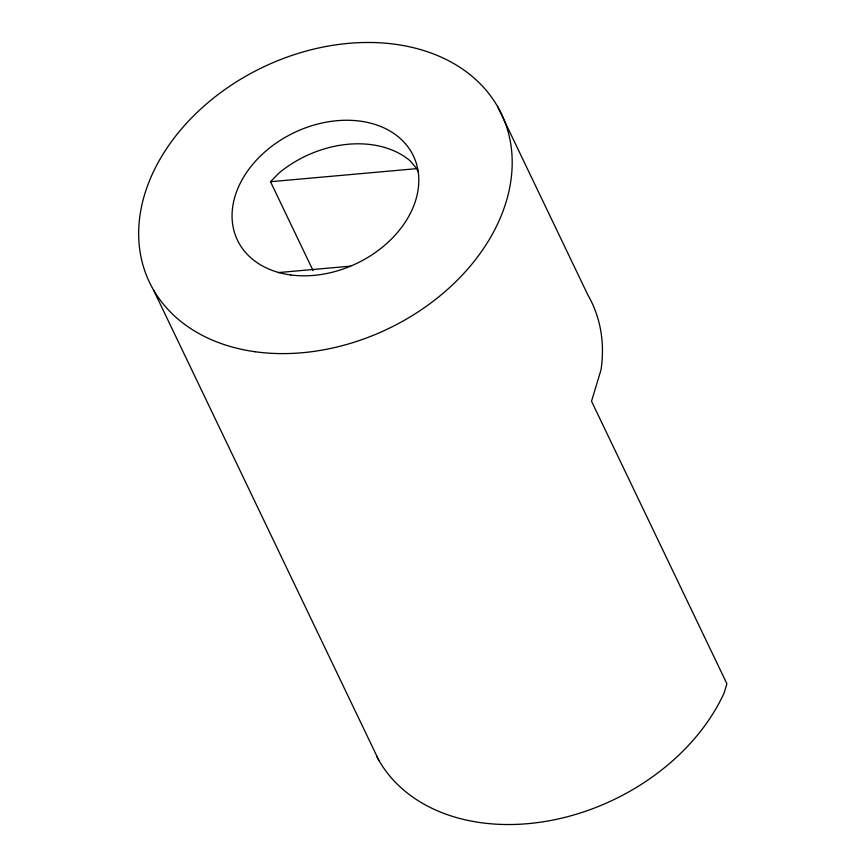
<?xml version="1.0" encoding="UTF-8"?>
<svg xmlns="http://www.w3.org/2000/svg" width="867" height="867" viewBox="0 0 867 867"><rect width="100%" height="100%" fill="white"/><g stroke="black" fill="none" stroke-linecap="round" stroke-linejoin="round"><path stroke-width="1.3" d="M313.095 270.623L270.504 181.712L279.044 173.01A97.548 72.492 -25.6 0 1 410.156 160.828L416.789 168.642L418.533 172.295M270.504 181.712L416.789 168.642M278.123 272.606L350.593 266.136M497.485 106.348L587.739 294.726A195.097 144.984 -25.6 0 1 601.015 369.851L591.522 401.226L726.904 683.77L724.108 693.004A195.097 144.984 -25.6 0 1 548.898 820.821A195.097 144.984 -25.6 0 1 376.441 755.916M153.383 289.73L379.02 760.652M255.169 351.742A195.097 144.984 -25.6 0 0 510.425 142.004A195.097 144.984 -25.6 0 0 210.714 100.366A195.097 144.984 -25.6 0 0 255.169 351.742M290.673 274.937A97.548 72.492 -25.6 0 0 417.872 169.715A97.548 72.492 -25.6 0 0 267.762 149.46A97.548 72.492 -25.6 0 0 290.673 274.937"/></g></svg>
